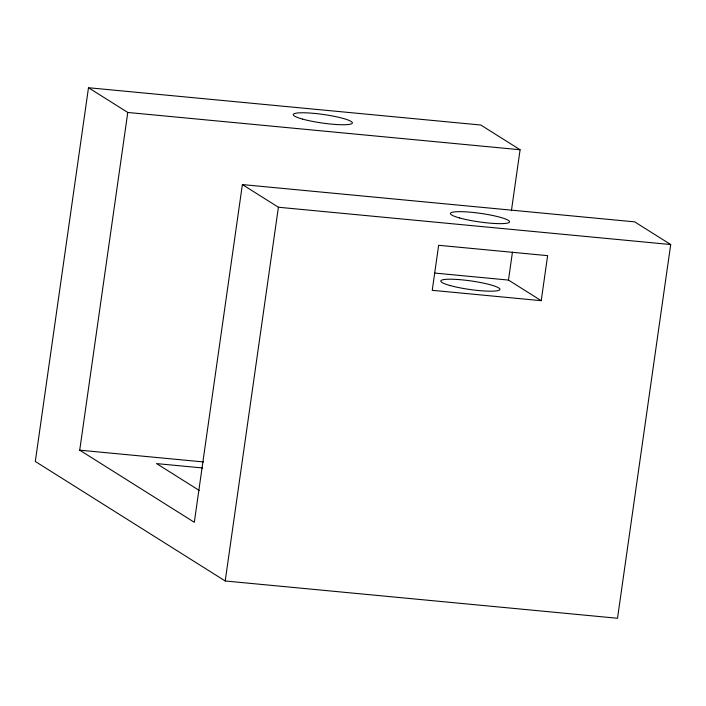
<?xml version="1.0" encoding="UTF-8"?>
<svg xmlns="http://www.w3.org/2000/svg" width="706" height="706" viewBox="0 0 706 706"><rect width="100%" height="100%" fill="white"/><g stroke="black" fill="none" stroke-linecap="round" stroke-linejoin="round"><path stroke-width="1.06" d="M88.488 87.729L35.3 461.468L225.205 580.976L617.512 618.271L670.7 244.532L634.685 221.869L242.379 184.575L194.309 522.281L79.716 450.172L127.777 112.457L88.488 87.729L480.795 125.024L520.093 149.751L511.409 210.759M225.205 580.976L278.393 207.237L242.379 184.575M541.22 300.677L432.24 290.316L438.647 245.291L547.627 255.651L541.22 300.677L508.47 280.07L512.441 252.201M127.777 112.457L520.093 149.751M278.393 207.237L670.7 244.532M434.375 273.028L508.47 280.07M79.716 450.172L203.549 461.945M202.657 467.981L156.564 463.595L199.163 490.405M302.53 119.102A29.873 4.315 8.1 0 0 351.606 123.762A29.873 4.315 8.1 0 0 314.294 113.401A29.873 4.315 8.1 0 0 302.53 119.102M459.685 217.995A29.873 4.315 8.1 0 0 508.761 222.664A29.873 4.315 8.1 0 0 471.458 212.294A29.873 4.315 8.1 0 0 459.685 217.995M450.075 285.542A29.873 4.315 8.1 0 0 499.151 290.21A29.873 4.315 8.1 0 0 461.848 279.841A29.873 4.315 8.1 0 0 450.075 285.542"/></g></svg>
